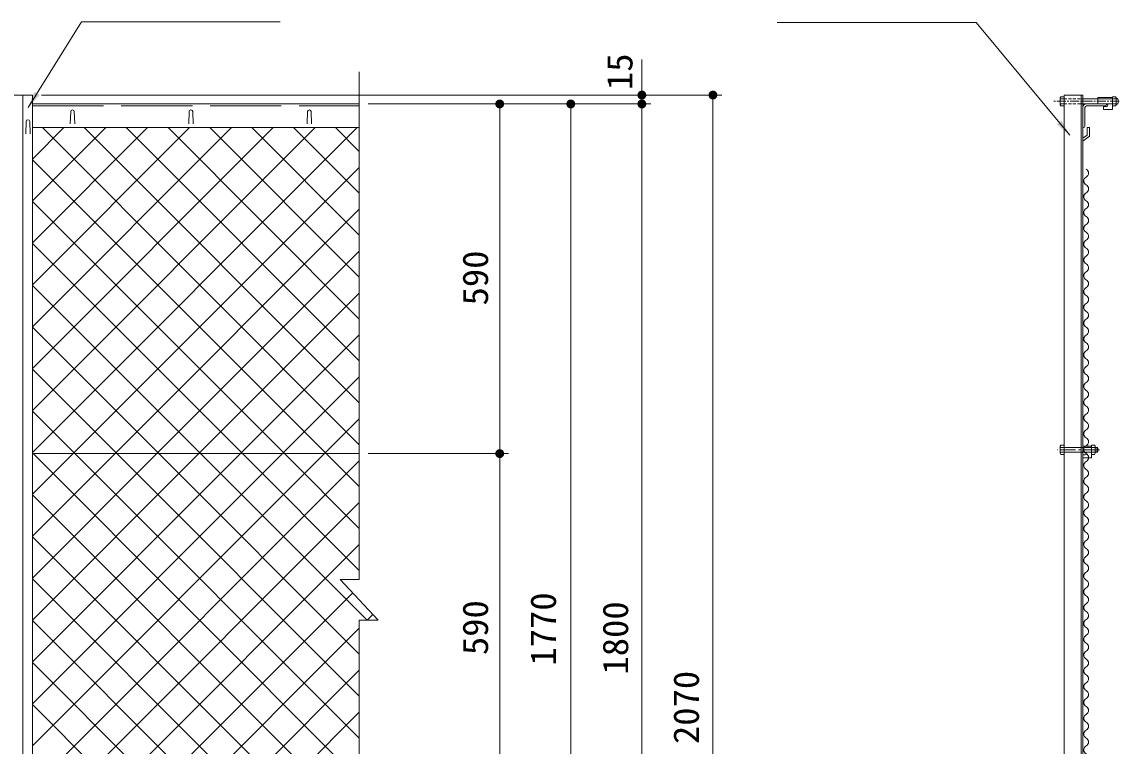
# Model space of a CAD drawing. Units: millimetres at full size. Extents: x -4455 to 4455, y -3150 to 3150.
# Drawn here: x -1220 to 632, y 527 to 1749 of the extents above; entities that cross this region are included whole.
import ezdxf
from ezdxf.enums import TextEntityAlignment as Align

# ---------------------------------------------------------------- set-up
doc = ezdxf.new("R2010")
doc.units = ezdxf.units.MM
doc.header["$LTSCALE"] = 20
for name, pattern in [('DASHED', [7.5, 6, -1.5]), ('USER1', [2, 1.25, -0.25, 0.25, -0.25]), ('USER3', [0.375, 0.25, -0.125]), ('USER4', [1.125, 0.75, -0.125, 0.125, -0.125])]:
    doc.linetypes.add(name, pattern=pattern)
for name, color, linetype, lineweight in [('0-1_SUNPOU', 1, 'Continuous', 18), ('0-2_1部材', 3, 'Continuous', 18), ('0-5_6文字', 3, 'Continuous', 18), ('0-6_5寸法', 1, 'Continuous', 18), ('0-8_8部品', 3, 'Continuous', 18), ('0-A_AMI', 3, 'Continuous', 18), ('0-B_2網', 4, 'Continuous', 18)]:
    doc.layers.add(name, color=color, linetype=linetype, lineweight=lineweight)
doc.styles.add('ＭＳ ゴシック', font='')
doc.styles.get('ＭＳ ゴシック').set_extended_font_data('MS Gothic')

# ---------------------------------------------------------------- blocks, each defined once
blk = doc.blocks.new('NAMIX13')
at = {"layer": '0-A_AMI'}
for centre, start, end in [((-71.1, -133.3), 298.07249, 61.92751), ((71.1, -400), 118.07249, 241.92751), ((-71.1, -666.7), 298.07249, 61.92751), ((71.1, -933.3), 118.07249, 241.92751), ((-71.1, -1200), 298.07249, 61.92751), ((71.1, -1466.7), 118.07249, 241.92751), ((-71.1, -1733.3), 298.07249, 61.92751), ((71.1, -2000), 118.07249, 241.92751), ((-71.1, -2266.7), 298.07249, 61.92751), ((71.1, -2533.3), 118.07249, 241.92751), ((71.1, -3066.7), 118.07249, 241.92751), ((-71.1, -2800), 298.07249, 61.92751), ((-71.1, -3333.3), 298.07249, 61.92751), ((71.1, -3600), 118.07249, 241.92751), ((71.1, -4133.3), 118.07249, 241.92751), ((-71.1, -3866.7), 298.07249, 61.92751), ((-71.1, -4400), 298.07249, 61.92751), ((71.1, -4666.7), 118.07249, 241.92751), ((-71.1, -4933.3), 298.07249, 61.92751), ((71.1, -5200), 118.07249, 241.92751), ((-71.1, -5466.7), 298.07249, 61.92751), ((71.1, -5733.3), 118.07249, 241.92751)]:
    blk.add_arc(centre, 151.1, start, end, dxfattribs=at)
blk = doc.blocks.new('NAMIX5')
at = {"layer": '0-A_AMI'}
for centre, start, end in [((35.6, -200), 118.07249, 241.92751), ((-35.6, -66.7), 298.07249, 61.92751), ((-35.6, -333.3), 298.07249, 61.92751), ((35.6, -466.7), 118.07249, 241.92751), ((-35.6, -600), 298.07249, 61.92751), ((35.6, -733.3), 118.07249, 241.92751), ((-35.6, -866.7), 298.07249, 61.92751), ((35.6, -1000), 118.07249, 241.92751), ((-35.6, -1133.3), 298.07249, 61.92751), ((35.6, -1266.7), 118.07249, 241.92751)]:
    blk.add_arc(centre, 75.6, start, end, dxfattribs=at)
blk = doc.blocks.new('NAMI')
at = {"layer": '0-A_AMI'}
for centre, start, end in [((-71.1, -133.3), 298.07249, 61.92751), ((71.1, -400), 118.07249, 241.92751)]:
    blk.add_arc(centre, 151.1, start, end, dxfattribs=at)
blk = doc.blocks.new('M1')
at = {"layer": '0-1_SUNPOU'}
blk.add_line((-5, 0), (-38.58, 0), dxfattribs=at)
for points in [[(0, 0), (-5, 0), (-4.96, 0.63)], [(0, 0), (-4.96, -0.63), (-5, 0)], [(0, 0), (-4.96, 0.63), (-4.84, 1.24)], [(0, 0), (-4.84, -1.24), (-4.96, -0.63)], [(0, 0), (-4.84, 1.24), (-4.65, 1.84)], [(0, 0), (-4.65, -1.84), (-4.84, -1.24)], [(0, 0), (-4.65, 1.84), (-4.38, 2.41)], [(0, 0), (-4.38, -2.41), (-4.65, -1.84)], [(0, 0), (-4.38, 2.41), (-4.05, 2.94)], [(0, 0), (-4.05, -2.94), (-4.38, -2.41)], [(0, 0), (-4.05, 2.94), (-3.64, 3.42)], [(0, 0), (-3.64, -3.42), (-4.05, -2.94)], [(0, 0), (-3.64, 3.42), (-3.19, 3.85)], [(0, 0), (-3.19, -3.85), (-3.64, -3.42)], [(0, 0), (-3.19, 3.85), (-2.68, 4.22)], [(0, 0), (-2.68, -4.22), (-3.19, -3.85)], [(0, 0), (-2.68, 4.22), (-2.13, 4.52)], [(0, 0), (-2.13, -4.52), (-2.68, -4.22)], [(0, 0), (-2.13, 4.52), (-1.55, 4.76)], [(0, 0), (-1.55, -4.76), (-2.13, -4.52)], [(0, 0), (-1.55, 4.76), (-0.94, 4.91)], [(0, 0), (-0.94, -4.91), (-1.55, -4.76)], [(0, 0), (-0.94, 4.91), (-0.31, 4.99)], [(0, 0), (-0.31, -4.99), (-0.94, -4.91)], [(0, 0), (-0.31, 4.99), (0.31, 4.99)], [(0, 0), (0.31, -4.99), (-0.31, -4.99)], [(0, 0), (0.31, 4.99), (0.94, 4.91)], [(0, 0), (0.94, 4.91), (1.55, 4.76)], [(0, 0), (1.55, 4.76), (2.13, 4.52)], [(0, 0), (2.13, 4.52), (2.68, 4.22)], [(0, 0), (2.68, 4.22), (3.19, 3.85)], [(0, 0), (3.19, 3.85), (3.64, 3.42)], [(0, 0), (3.64, 3.42), (4.05, 2.94)], [(0, 0), (4.05, 2.94), (4.38, 2.41)], [(0, 0), (4.38, 2.41), (4.65, 1.84)], [(0, 0), (4.65, 1.84), (4.84, 1.24)], [(0, 0), (4.84, 1.24), (4.96, 0.63)], [(0, 0), (4.96, 0.63), (5, 0)], [(0, 0), (0.94, -4.91), (0.31, -4.99)], [(0, 0), (1.55, -4.76), (0.94, -4.91)], [(0, 0), (2.13, -4.52), (1.55, -4.76)], [(0, 0), (2.68, -4.22), (2.13, -4.52)], [(0, 0), (3.19, -3.85), (2.68, -4.22)], [(0, 0), (3.64, -3.42), (3.19, -3.85)], [(0, 0), (4.05, -2.94), (3.64, -3.42)], [(0, 0), (4.38, -2.41), (4.05, -2.94)], [(0, 0), (4.65, -1.84), (4.38, -2.41)], [(0, 0), (4.84, -1.24), (4.65, -1.84)], [(0, 0), (4.96, -0.63), (4.84, -1.24)], [(0, 0), (5, 0), (4.96, -0.63)]]:
    blk.add_solid(points, dxfattribs=at)

msp = doc.modelspace()

# ---------------------------------------------------------------- linework, layer by layer
at = {"layer": '0-2_1部材', "color": 4}
for p, q in [((-650.41, 1664.3), (-650.41, 807.99)), ((-682.41, 807.99), (-618.41, 739.06)), ((-650.41, 807.99), (-682.41, 807.99)), ((-650.41, 739.06), (-650.41, -460.47)), ((-650.41, 739.06), (-618.41, 739.06))]:
    msp.add_line(p, q, dxfattribs=at)
at = {"layer": '0-2_1部材', "color": 7}
for p, q in [((-1202.12, 1625.18), (-1267.12, 1625.18)), ((-1202.12, 1625.18), (-1202.12, -444.82)), ((539.46, 1625.18), (539.46, -444.82)), ((539.46, 1625.18), (571.46, 1625.18)), ((571.46, 1625.18), (571.46, 1240.88)), ((571.46, 1615.71), (571.46, 1240.88)), ((-1202.12, 1610.18), (-650.41, 1610.18)), ((571.46, 1570.18), (571.46, 1605.18)), ((574.46, 1572.18), (574.46, 1602.18)), ((576.46, 1610.18), (611.46, 1610.18)), ((578.96, 1610.18), (603.96, 1610.18)), ((579.46, 1607.18), (609.46, 1607.18)), ((611.46, 1610.18), (611.46, 1609.18)), ((-1213.6, 1560.03), (-1212.85, 1580.53)), ((-1206.1, 1560.03), (-1206.85, 1580.53)), ((-1202.12, 1570.18), (-650.41, 1570.18)), ((571.46, 1570.18), (572.46, 1570.18)), ((571.46, 1552.27), (578.46, 1557.68)), ((578.46, 1570.68), (578.46, 1557.68)), ((582.46, 1570.68), (578.46, 1570.68)), ((582.46, 1570.68), (582.46, 1555.72)), ((571.46, 1547.22), (582.46, 1555.72)), ((571.46, 1500.35), (571.46, -444.82)), ((-1202.12, 1020.18), (-650.41, 1020.18)), ((571.46, 953.42), (571.46, -114.14))]:
    msp.add_line(p, q, dxfattribs=at)
at = {"layer": '0-2_1部材'}
for p, q in [((-1218.62, 1625.18), (-1218.62, -444.82)), ((568.46, 1625.18), (568.46, -444.82)), ((-1138.37, 1576.68), (-1137.62, 1597.18)), ((-1130.87, 1576.68), (-1131.62, 1597.18)), ((-938.37, 1576.68), (-937.62, 1597.18)), ((-930.87, 1576.68), (-931.62, 1597.18)), ((-738.37, 1576.68), (-737.62, 1597.18)), ((-730.87, 1576.68), (-731.62, 1597.18))]:
    msp.add_line(p, q, dxfattribs=at)
at = {"layer": '0-2_1部材', "color": 1, "linetype": 'DASHED'}
msp.add_line((-1202.12, 1607.18), (-650.41, 1607.18), dxfattribs=at)
at = {"layer": '0-2_1部材'}
for centre in [(-1134.62, 1597.18), (-934.62, 1597.18), (-734.62, 1597.18)]:
    msp.add_arc(centre, 3, 0, 180, dxfattribs=at)
at = {"layer": '0-2_1部材', "color": 7}
for centre, radius, start, end in [((576.46, 1605.18), 5, 90, 180), ((579.46, 1602.18), 5, 90, 180), ((609.46, 1609.18), 2, 270, 0), ((-1209.85, 1580.53), 3, 0, 180), ((572.46, 1572.18), 2, 270, 0)]:
    msp.add_arc(centre, radius, start, end, dxfattribs=at)
at = {"layer": '0-5_6文字', "color": 7}
for points in [[(-783.74, 1748.55), (-1119.27, 1748.55), (-1209.33, 1604.27)], [(55.4, 1747.63), (390.93, 1747.63), (549.13, 1557.6)]]:
    msp.add_lwpolyline(points, dxfattribs=at)
for points in [[(-1210.39, 1602.58), (-1198.92, 1630.79), (-1190.08, 1625.27)], [(550.41, 1556.06), (527.22, 1575.78), (535.22, 1582.45)]]:
    msp.add_solid(points, dxfattribs=at)
at = {"layer": '0-6_5寸法'}
for p, q in [((-173.26, 1655.18), (-173.26, 1685.18)), ((-1187.12, 1625.18), (-158.26, 1625.18)), ((-1187.12, 1625.18), (-38.26, 1625.18)), ((-173.26, 1610.18), (-173.26, 1625.18)), ((-53.26, 1625.18), (-53.26, -444.82)), ((-635.41, 1610.18), (-398.26, 1610.18)), ((-635.41, 1610.18), (-278.26, 1610.18)), ((-635.41, 1610.18), (-158.26, 1610.18)), ((-635.41, 1610.18), (-158.26, 1610.18)), ((-413.26, 1610.18), (-413.26, 1020.18)), ((-293.26, 1610.18), (-293.26, -159.82)), ((-173.26, 1610.18), (-173.26, -189.82)), ((-173.26, 1580.18), (-173.26, 1550.18)), ((-635.41, 1020.18), (-398.26, 1020.18)), ((-635.41, 1020.18), (-398.26, 1020.18)), ((-413.26, 1020.18), (-413.26, 430.18))]:
    msp.add_line(p, q, dxfattribs=at)
at = {"layer": '0-8_8部品', "color": 1, "linetype": 'USER4'}
msp.add_line((632.38, 1614.63), (521.7, 1614.63), dxfattribs=at)
at = {"layer": '0-8_8部品'}
for p, q in [((533.06, 1620.55), (534.17, 1622.47)), ((533.06, 1620.55), (533.06, 1608.71)), ((533.75, 1618.63), (539.46, 1618.63)), ((534.17, 1622.47), (539.46, 1622.47)), ((539.46, 1622.47), (539.46, 1606.79)), ((571.46, 1618.63), (621.17, 1618.63)), ((596.27, 1620.95), (621.27, 1620.95)), ((596.27, 1620.95), (596.27, 1610.45)), ((621.27, 1606.79), (621.27, 1622.47)), ((621.27, 1620.95), (621.27, 1600.95)), ((626.98, 1618.63), (621.27, 1618.63)), ((627.67, 1608.71), (627.67, 1620.55)), ((533.75, 1610.63), (539.46, 1610.63)), ((566.56, 1610.63), (621.27, 1610.63)), ((596.27, 1610.45), (611.02, 1610.45)), ((606.27, 1605.95), (611.02, 1605.95)), ((606.27, 1605.95), (606.27, 1600.95)), ((606.27, 1600.95), (621.27, 1600.95)), ((626.98, 1610.63), (621.27, 1610.63)), ((626.56, 1606.79), (621.27, 1606.79)), ((627.67, 1608.71), (626.56, 1606.79)), ((533.06, 1032.53), (534.17, 1034.45)), ((533.06, 1020.69), (533.06, 1032.53)), ((533.75, 1030.61), (539.46, 1030.61)), ((533.75, 1022.61), (539.46, 1022.61)), ((534.17, 1034.45), (539.46, 1034.45)), ((539.46, 1018.77), (539.46, 1034.45)), ((571.46, 1032.93), (571.46, 1022.43)), ((571.46, 1032.93), (585.66, 1032.93)), ((571.46, 1022.43), (575.41, 1022.43)), ((585.66, 1018.77), (585.66, 1034.45)), ((585.66, 1032.93), (585.66, 1012.93)), ((591.37, 1030.61), (585.66, 1030.61)), ((591.37, 1022.61), (585.66, 1022.61)), ((590.95, 1018.77), (585.66, 1018.77)), ((592.06, 1020.69), (590.95, 1018.77)), ((592.06, 1020.69), (592.06, 1032.53)), ((592.06, 1030.61), (595.61, 1030.61)), ((592.06, 1029.81), (596.02, 1029.81)), ((592.06, 1023.41), (596.02, 1023.41)), ((592.06, 1022.61), (595.61, 1022.61)), ((595.61, 1022.61), (595.61, 1030.61)), ((571.46, 1017.93), (575.41, 1017.93)), ((571.46, 1017.93), (571.46, 1012.93)), ((571.46, 1012.93), (585.66, 1012.93))]:
    msp.add_line(p, q, dxfattribs=at)
at = {"layer": '0-8_8部品', "linetype": 'USER3'}
for p, q in [((539.46, 1618.63), (571.46, 1618.63)), ((539.46, 1610.63), (571.46, 1610.63))]:
    msp.add_line(p, q, dxfattribs=at)
at = {"layer": '0-8_8部品', "linetype": 'DASHED'}
for p, q in [((596.27, 1618.95), (621.27, 1618.95)), ((539.46, 1030.61), (585.66, 1030.61)), ((539.46, 1022.61), (585.66, 1022.61))]:
    msp.add_line(p, q, dxfattribs=at)
at = {"layer": '0-8_8部品', "color": 1, "linetype": 'USER1'}
msp.add_line((599.08, 1026.61), (528.25, 1026.61), dxfattribs=at)
at = {"layer": '0-8_8部品'}
for points in [[(627.67, 1620.55), (626.56, 1622.47), (621.27, 1622.47)], [(533.06, 1608.71), (534.17, 1606.79), (539.46, 1606.79)], [(533.06, 1020.69), (534.17, 1018.77), (539.46, 1018.77)], [(592.06, 1032.53), (590.95, 1034.45), (585.66, 1034.45)]]:
    msp.add_lwpolyline(points, dxfattribs=at)
for centre, radius, start, end in [((536.09, 1620.55), 3.03, 180, 219.3382), ((545.06, 1614.63), 12, 160.52878, 199.47122), ((624.64, 1620.55), 3.03, 320.6618, 0), ((615.67, 1614.63), 12, 340.52878, 19.47122), ((624.52, 1614.63), 6.71, 298.05542, 61.94458), ((536.09, 1608.71), 3.03, 140.6618, 180), ((611.02, 1608.2), 2.25, 270, 90), ((624.64, 1608.71), 3.03, 0, 39.3382), ((536.09, 1032.53), 3.03, 180, 219.3382), ((545.06, 1026.61), 12, 160.52878, 199.47122), ((536.09, 1020.69), 3.03, 140.6618, 180), ((575.41, 1020.18), 2.25, 270, 90), ((589.03, 1032.53), 3.03, 320.6618, 0), ((580.06, 1026.61), 12, 340.52878, 19.47122), ((589.03, 1020.69), 3.03, 0, 39.3382), ((588.69, 1026.61), 8, 330, 30)]:
    msp.add_arc(centre, radius, start, end, dxfattribs=at)
at = {"layer": '0-B_2網'}
for p, q in [((-1202.12, 1517.22), (-1149.16, 1570.18)), ((-1202.12, 1446.51), (-1078.45, 1570.18)), ((-1202.12, 1375.8), (-1007.74, 1570.18)), ((-1202.12, 1305.09), (-937.03, 1570.18)), ((-1202.12, 1234.38), (-866.32, 1570.18)), ((-1202.12, 1163.67), (-795.6, 1570.18)), ((-1202.12, 1092.96), (-724.89, 1570.18)), ((-1202.12, 1022.25), (-654.18, 1570.18)), ((-650.41, 1035.16), (-1185.43, 1570.18)), ((-650.41, 1105.87), (-1114.72, 1570.18)), ((-650.41, 1176.58), (-1044.01, 1570.18)), ((-650.41, 1247.29), (-973.3, 1570.18)), ((-650.41, 1318.01), (-902.59, 1570.18)), ((-650.41, 1388.72), (-831.88, 1570.18)), ((-650.41, 1459.43), (-761.17, 1570.18)), ((-650.41, 1530.14), (-690.45, 1570.18)), ((-776.85, 1020.18), (-1202.12, 1445.45)), ((-1062.76, 1020.18), (-650.41, 1432.53)), ((-847.56, 1020.18), (-1202.12, 1374.74)), ((-992.05, 1020.18), (-650.41, 1361.82)), ((-921.34, 1020.18), (-650.41, 1291.11)), ((-988.98, 1020.18), (-1202.12, 1233.32)), ((-850.63, 1020.18), (-650.41, 1220.4)), ((-1059.69, 1020.18), (-1202.12, 1162.61)), ((-779.92, 1020.18), (-650.41, 1149.69)), ((-1130.4, 1020.18), (-1202.12, 1091.89)), ((-709.21, 1020.18), (-650.41, 1078.98)), ((-1201.11, 1020.18), (-1202.12, 1021.18)), ((-1202.12, 880.83), (-1062.76, 1020.18)), ((-1202.12, 810.12), (-992.05, 1020.18)), ((-1202.12, 739.4), (-921.34, 1020.18)), ((-1202.12, 668.69), (-850.63, 1020.18)), ((-1202.12, 597.98), (-779.92, 1020.18)), ((-1202.12, 527.27), (-709.21, 1020.18)), ((-650.41, 469.48), (-1201.11, 1020.18)), ((-650.41, 540.19), (-1130.4, 1020.18)), ((-650.41, 610.9), (-1059.69, 1020.18)), ((-650.41, 681.61), (-988.98, 1020.18)), ((-650.41, 823.03), (-847.56, 1020.18)), ((-650.41, 893.74), (-776.85, 1020.18)), ((-1202.12, 456.56), (-650.41, 1008.27)), ((-681.83, 430.18), (-1202.12, 950.47)), ((-1157.79, 430.18), (-650.41, 937.56)), ((-752.54, 430.18), (-1202.12, 879.76)), ((-1087.08, 430.18), (-650.41, 866.85)), ((-823.25, 430.18), (-1202.12, 809.05)), ((-636.77, 739.06), (-627.25, 748.58)), ((-893.96, 430.18), (-1202.12, 738.34)), ((-964.67, 430.18), (-1202.12, 667.63)), ((-874.94, 430.18), (-650.41, 654.72)), ((-1035.38, 430.18), (-1202.12, 596.92)), ((-804.23, 430.18), (-650.41, 584))]:
    msp.add_line(p, q, dxfattribs=at)
for points in [[(-650.41, 964.45), (-706.14, 1020.18), (-1202.12, 1516.16)], [(-1202.12, 951.54), (-1133.47, 1020.18), (-650.41, 1503.24)], [(-637.15, 739.06), (-918.27, 1020.18), (-1202.12, 1304.03)], [(-1202.12, 244.43), (-1016.37, 430.18), (-661.3, 785.25)], [(-1202.12, 173.72), (-945.65, 430.18), (-650.41, 725.43)]]:
    msp.add_lwpolyline(points, dxfattribs=at)

# ---------------------------------------------------------------- block references
at = {"layer": '0-2_1部材'}
for name, p, xscale, yscale in [('NAMI', (576.9, 1500.24), 0.05, 0.05), ('NAMI', (576.9, 1473.58), 0.05, 0.05), ('NAMI', (576.9, 1446.91), 0.05, 0.05), ('NAMI', (576.9, 1420.24), 0.05, 0.05), ('NAMI', (576.9, 1393.58), 0.05, 0.05), ('NAMI', (576.9, 1366.91), 0.05, 0.05), ('NAMI', (576.9, 1340.24), 0.05, 0.05), ('NAMI', (576.9, 1313.58), 0.05, 0.05), ('NAMI', (576.9, 1286.91), 0.05, 0.05), ('NAMIX5', (576.9, 1260.24), 0.1, 0.1), ('NAMIX13', (576.9, 1126.91), 0.05, 0.05), ('NAMIX13', (576.9, 833.58), 0.05, 0.05), ('NAMIX13', (576.9, 540.24), 0.05, 0.05)]:
    msp.add_blockref(name, p, dxfattribs=dict(at, xscale=xscale, yscale=yscale))
at = {"layer": '0-6_5寸法', "xscale": 1.5, "yscale": 1.5}
for p, rotation in [((-173.26, 1625.18), 270), ((-53.26, 1625.18), 90), ((-413.26, 1610.18), 90), ((-293.26, 1610.18), 90), ((-173.26, 1610.18), 90), ((-173.26, 1610.18), 90), ((-413.26, 1020.18), 270), ((-413.26, 1020.18), 90)]:
    msp.add_blockref('M1', p, dxfattribs=dict(at, rotation=rotation))

# ---------------------------------------------------------------- texts
at = {"layer": '0-6_5寸法', "color": 3, "style": 'ＭＳ ゴシック', "width": 1.05}
for s, p in [('15', (-176.14, 1633.59)), ('590', (-419.93, 1270.18)), ('1770', (-305.24, 662.45)), ('590', (-419.93, 680.18)), ('1800', (-183.43, 647.36)), ('2070', (-63.9, 530.08))]:
    msp.add_text(s, height=43.26, rotation=90, dxfattribs=at).set_placement(p, align=Align.BOTTOM_LEFT)

doc.saveas('drawing.dxf')
